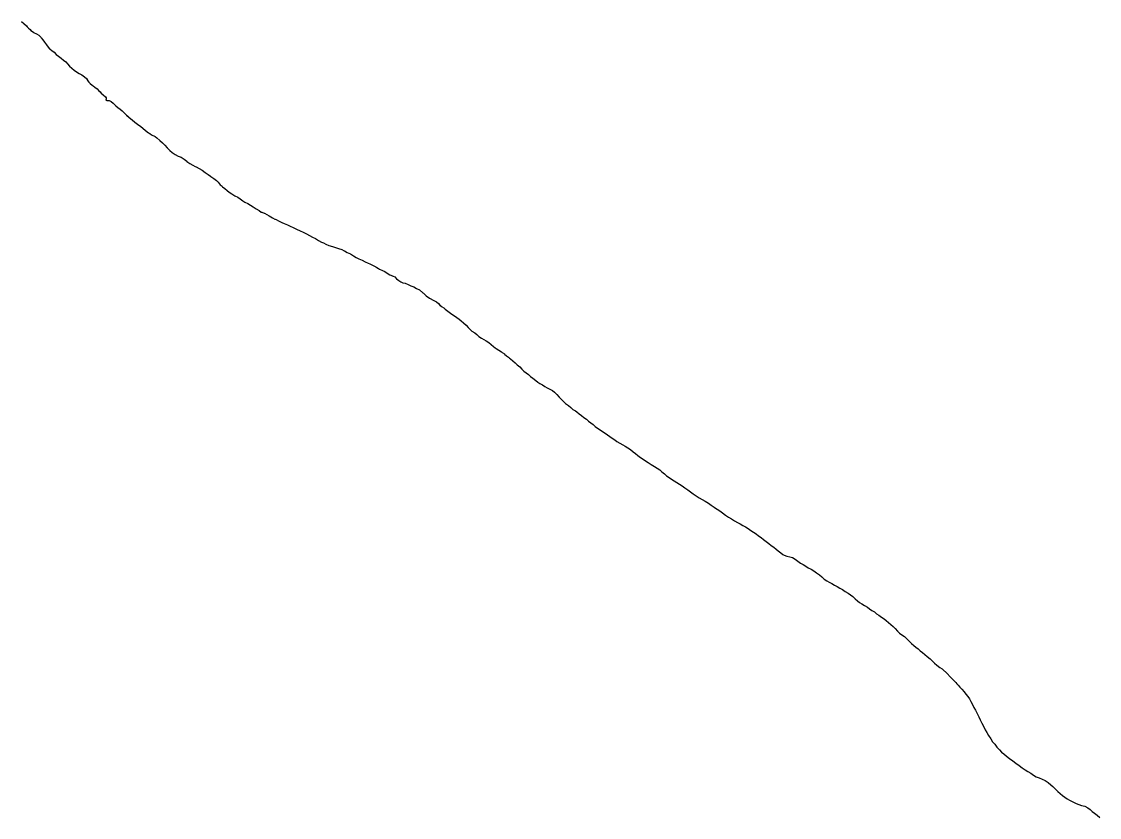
# Model space of a CAD drawing. Header units: inches. Extents: x 11258954 to 11313122, y 3645444 to 3695200.
# Drawn here: x 11289687 to 11293681, y 3682295 to 3685244 of the extents above; entities that cross this region are included whole.
import ezdxf

# ---------------------------------------------------------------- set-up
doc = ezdxf.new("R2010")
doc.units = ezdxf.units.IN
doc.header["$MEASUREMENT"] = 0
for name, color, linetype in [('SchoolBoardDistrict', 253, 'Continuous'), ('SchoolZone_Elementary', 251, 'Continuous'), ('SchoolZone_High', 63, 'Continuous'), ('SchoolZone_Middle', 154, 'Continuous')]:
    doc.layers.add(name, color=color, linetype=linetype)

msp = doc.modelspace()

# ---------------------------------------------------------------- linework, layer by layer
at = {"layer": 'SchoolBoardDistrict'}
msp.add_lwpolyline([(11289687, 3685244.25), (11289696, 3685236.75), (11289705, 3685228.5), (11289708, 3685225.25), (11289713, 3685220), (11289719, 3685214.5), (11289720.5, 3685212.875), (11289722, 3685211.25), (11289732, 3685204.5), (11289732, 3685204.445), (11289732, 3685204.305), (11289732, 3685204.25), (11289743, 3685199), (11289751, 3685194), (11289757, 3685188), (11289759, 3685186.25), (11289760, 3685184.5), (11289766, 3685176.25), (11289772, 3685167.75), (11289780, 3685157.75), (11289786, 3685149), (11289791, 3685143), (11289793, 3685141.75), (11289800, 3685137.25), (11289808, 3685131), (11289816, 3685122.75), (11289824, 3685116.5), (11289834, 3685109), (11289843, 3685101.5), (11289851, 3685094.5), (11289858, 3685087.5), (11289865, 3685079), (11289873, 3685071.5), (11289882, 3685064.5), (11289891, 3685057.75), (11289901, 3685051.5), (11289911, 3685046.25), (11289920, 3685040), (11289928, 3685033.5), (11289932, 3685027), (11289932, 3685026.945), (11289932, 3685026.305), (11289932, 3685026.25), (11289936, 3685019.25), (11289941, 3685014.25), (11289949, 3685008.5), (11289952, 3685005.75), (11289959, 3685000.5), (11289967, 3684994.75), (11289974, 3684987.5), (11289978, 3684983.25), (11289982, 3684979), (11289990, 3684972.25), (11289998, 3684965.25), (11290001, 3684961), (11290001, 3684960.945), (11290001, 3684956.305), (11290001, 3684956.25), (11290000.014, 3684952.799), (11290000, 3684952.75), (11290000.014, 3684952.744), (11290003, 3684951.5), (11290012, 3684951.25), (11290019, 3684948.25), (11290027, 3684942), (11290030, 3684938.5), (11290035, 3684933), (11290037, 3684931.5), (11290044, 3684925.5), (11290052, 3684919), (11290060, 3684913), (11290068, 3684906.25), (11290076, 3684897.75), (11290081, 3684893.5), (11290086, 3684889.25), (11290097, 3684880.25), (11290107, 3684871.5), (11290117, 3684863.75), (11290129, 3684855.75), (11290137, 3684849.5), (11290147, 3684840.5), (11290157, 3684832.25), (11290162, 3684829), (11290169, 3684825), (11290182, 3684818.75), (11290189, 3684812.75), (11290199, 3684803.25), (11290210, 3684794.5), (11290218, 3684786.5), (11290227, 3684776), (11290236, 3684766.75), (11290245, 3684758.75), (11290256, 3684752), (11290267, 3684745.75), (11290279, 3684741.25), (11290290, 3684734.25), (11290300, 3684726.5), (11290300, 3684726.445), (11290300, 3684726.055), (11290300, 3684726), (11290311, 3684718.75), (11290322, 3684712), (11290330, 3684707.75), (11290334, 3684706), (11290345, 3684699.75), (11290356, 3684693), (11290367, 3684685.5), (11290378, 3684678), (11290387, 3684671), (11290388, 3684670.25), (11290399, 3684662.25), (11290410, 3684655.25), (11290416, 3684649.25), (11290423, 3684639.75), (11290430, 3684634), (11290432, 3684632), (11290440, 3684625), (11290449, 3684618.75), (11290457, 3684612.25), (11290466, 3684605.5), (11290478, 3684598.5), (11290488, 3684593.25), (11290497, 3684587.75), (11290507, 3684579.75), (11290515, 3684574.5), (11290525, 3684569.5), (11290535, 3684564), (11290536, 3684563.5), (11290545, 3684557.5), (11290557, 3684550.5), (11290567, 3684543.75), (11290575, 3684538.5), (11290577, 3684537.75), (11290586, 3684534.25), (11290587, 3684533.75), (11290596, 3684529.25), (11290605, 3684524), (11290617, 3684517.5), (11290626, 3684512.25), (11290627, 3684511.75), (11290630, 3684510.25), (11290639, 3684506), (11290649, 3684501), (11290652, 3684499.25), (11290660, 3684495.75), (11290672, 3684490.75), (11290683, 3684485.75), (11290694, 3684481), (11290706, 3684475), (11290719, 3684468.25), (11290731, 3684463.25), (11290743, 3684458), (11290754, 3684452), (11290765, 3684445.75), (11290776, 3684440.5), (11290788, 3684433.5), (11290799, 3684426.75), (11290806, 3684424.25), (11290814, 3684419.25), (11290826, 3684414.5), (11290839, 3684411), (11290850, 3684407.5), (11290862, 3684403.5), (11290874, 3684399), (11290882, 3684395.25), (11290884, 3684394.25), (11290894, 3684388.5), (11290906, 3684383), (11290917, 3684376), (11290927, 3684369.75), (11290937, 3684364.75), (11290949, 3684359.75), (11290960, 3684354.25), (11290971, 3684349), (11290977, 3684346.25), (11290983, 3684343.75), (11290993, 3684339.25), (11291000, 3684334.75), (11291004, 3684332.75), (11291010, 3684329), (11291014, 3684326.25), (11291025, 3684321.25), (11291033, 3684318.5), (11291042, 3684312), (11291052, 3684305.25), (11291061, 3684302), (11291063, 3684301.25), (11291064, 3684301), (11291070, 3684297.75), (11291076, 3684291.25), (11291085, 3684285.25), (11291093, 3684279.5), (11291100, 3684276.25), (11291108, 3684274.75), (11291120, 3684269.5), (11291130, 3684265), (11291140, 3684260.75), (11291151, 3684254.75), (11291161, 3684249.5), (11291174, 3684239), (11291176, 3684237.5), (11291186, 3684227.75), (11291199, 3684219.25), (11291199, 3684219.195), (11291199, 3684219.055), (11291199, 3684219), (11291215, 3684210.75), (11291224, 3684205.75), (11291232, 3684199.25), (11291237.5, 3684193.875), (11291243, 3684188.5), (11291252, 3684183), (11291257, 3684178.25), (11291266, 3684171.5), (11291282, 3684160.5), (11291291, 3684153.5), (11291308, 3684141), (11291316, 3684134.75), (11291325, 3684127.25), (11291334, 3684119.25), (11291342, 3684110.75), (11291353, 3684100), (11291356, 3684097.5), (11291366, 3684090.75), (11291374, 3684084), (11291382, 3684077), (11291391, 3684071.5), (11291400, 3684066.25), (11291409, 3684060.75), (11291418, 3684054.5), (11291427, 3684047.25), (11291436, 3684040.25), (11291442, 3684035.75), (11291446, 3684032.75), (11291456, 3684026.5), (11291465, 3684020.25), (11291468, 3684018.25), (11291476, 3684012.5), (11291477, 3684011.75), (11291484, 3684005.75), (11291491, 3684000), (11291495.4935, 3683996.377), (11291499, 3683994.25), (11291508, 3683987.5), (11291516, 3683979.75), (11291524, 3683972), (11291533, 3683964.25), (11291541, 3683956.5), (11291548, 3683949.25), (11291557, 3683943), (11291565, 3683936.75), (11291573, 3683929.5), (11291581, 3683922.5), (11291592, 3683914.25), (11291600, 3683908.25), (11291608, 3683902.5), (11291617, 3683897.5), (11291626, 3683892), (11291635, 3683887.25), (11291645, 3683882), (11291654, 3683876.75), (11291662, 3683870.5), (11291670, 3683862), (11291679, 3683852.25), (11291686, 3683845), (11291695, 3683836), (11291703, 3683829.5), (11291714, 3683821), (11291722, 3683813.75), (11291730, 3683807.25), (11291739, 3683801.25), (11291744, 3683797.5), (11291753, 3683790.75), (11291762, 3683784), (11291771, 3683776.75), (11291780, 3683770.25), (11291788, 3683763.75), (11291796, 3683757), (11291805, 3683750.5), (11291813, 3683743.5), (11291821, 3683737), (11291831, 3683730.75), (11291840, 3683724.75), (11291849, 3683719.25), (11291858, 3683712.75), (11291867, 3683707), (11291876, 3683700.75), (11291885, 3683694.75), (11291893, 3683688), (11291904, 3683681.5), (11291915, 3683675.75), (11291924, 3683670.5), (11291933, 3683664.5), (11291943, 3683658), (11291953, 3683650.25), (11291962, 3683643.5), (11291971, 3683636.25), (11291980, 3683628.75), (11291990, 3683622.5), (11291999, 3683616.25), (11292009, 3683610.75), (11292020, 3683603.25), (11292032, 3683595.25), (11292042, 3683589), (11292052, 3683582.5), (11292060, 3683575.75), (11292069, 3683568.25), (11292077, 3683561), (11292087, 3683554.25), (11292095, 3683548), (11292105, 3683542.5), (11292115, 3683536.5), (11292125, 3683530.25), (11292135, 3683523.5), (11292145, 3683516.5), (11292156, 3683508.75), (11292166, 3683501.75), (11292176, 3683494.25), (11292187, 3683486.5), (11292198, 3683479.5), (11292209, 3683473), (11292220, 3683467), (11292232, 3683459), (11292242, 3683452), (11292253, 3683444.75), (11292258.5, 3683441), (11292264, 3683437.25), (11292274, 3683430.75), (11292284, 3683423.75), (11292295, 3683415.5), (11292307, 3683407.75), (11292318, 3683401.25), (11292329, 3683394.25), (11292340, 3683388), (11292350, 3683382.5), (11292359, 3683377.25), (11292369, 3683372), (11292379, 3683365.25), (11292389, 3683358.5), (11292399, 3683352.25), (11292409, 3683345.75), (11292418, 3683339), (11292427, 3683332), (11292436, 3683325.5), (11292446, 3683318), (11292456, 3683310.5), (11292465, 3683303.25), (11292474, 3683296.5), (11292483, 3683289), (11292491, 3683282.5), (11292500, 3683276), (11292508, 3683269.75), (11292513, 3683266.75), (11292523, 3683263.5), (11292534, 3683260.75), (11292544, 3683257.75), (11292554, 3683251.5), (11292563, 3683244.5), (11292573, 3683237.75), (11292583, 3683232.25), (11292593, 3683226.25), (11292602, 3683220.25), (11292613, 3683214.75), (11292623, 3683208.75), (11292633, 3683202), (11292643, 3683194.5), (11292652, 3683186.75), (11292661, 3683177.75), (11292671, 3683171.5), (11292680, 3683166.75), (11292689, 3683162.5), (11292689, 3683162.445), (11292689, 3683162.305), (11292689, 3683162.25), (11292699, 3683155.5), (11292709, 3683150.25), (11292719, 3683145), (11292729, 3683139.5), (11292739, 3683132.25), (11292750, 3683126.25), (11292759, 3683120.25), (11292767, 3683113.75), (11292776, 3683104.5), (11292784, 3683097.75), (11292792, 3683092), (11292801, 3683086.5), (11292810, 3683081), (11292821, 3683073.75), (11292829, 3683067.75), (11292838, 3683061.75), (11292847, 3683056.5), (11292855, 3683050), (11292864, 3683044), (11292873, 3683037.75), (11292883, 3683031.25), (11292891, 3683024.25), (11292899, 3683017.25), (11292908, 3683010), (11292916, 3683002.5), (11292924, 3682995), (11292933, 3682985.25), (11292940, 3682977.75), (11292949, 3682971.75), (11292958, 3682965.25), (11292966, 3682958.25), (11292975, 3682949.25), (11292985, 3682940), (11292993, 3682932.75), (11293001, 3682926.25), (11293009, 3682919.5), (11293017, 3682912.5), (11293025, 3682905.75), (11293034, 3682898.25), (11293043, 3682891.5), (11293053, 3682882.5), (11293061, 3682875.25), (11293070, 3682866.75), (11293078, 3682859), (11293089, 3682851.25), (11293097.4535, 3682845.555), (11293100.053, 3682843.3805), (11293114.953, 3682829.7215), (11293128.7475, 3682815.104), (11293135.4745, 3682808.369), (11293141.5405, 3682802.3525), (11293148.44, 3682795.122), (11293152.96, 3682789.927), (11293157.2655, 3682785.3205), (11293164, 3682777.75), (11293171, 3682770.25), (11293180, 3682760), (11293186, 3682752.25), (11293193, 3682743.75), (11293199, 3682734.25), (11293204, 3682724.75), (11293210, 3682713.75), (11293216, 3682703), (11293222, 3682692), (11293228, 3682680.25), (11293234, 3682668.25), (11293239, 3682656.25), (11293245, 3682644.5), (11293251, 3682633), (11293257, 3682620), (11293263, 3682610), (11293270, 3682598.75), (11293278, 3682586.25), (11293285, 3682575.5), (11293293, 3682566), (11293301, 3682556), (11293311, 3682545), (11293318, 3682537.25), (11293326, 3682530.5), (11293337, 3682521.75), (11293348, 3682513), (11293360, 3682504.5), (11293371, 3682496), (11293383, 3682487.25), (11293394, 3682479.25), (11293405, 3682471.5), (11293415, 3682465.25), (11293426, 3682458.5), (11293436, 3682451.75), (11293446, 3682446), (11293457, 3682441.25), (11293469, 3682436.75), (11293480, 3682431.5), (11293491, 3682424.25), (11293501, 3682416.25), (11293508, 3682409.75), (11293518, 3682400.25), (11293526, 3682391.75), (11293535, 3682384.25), (11293544, 3682376.75), (11293561, 3682364.25), (11293570, 3682359), (11293582, 3682352.25), (11293594, 3682347), (11293605, 3682343), (11293614, 3682339.75), (11293627, 3682336.25), (11293638, 3682330.75), (11293646, 3682324.25), (11293654, 3682317.5), (11293662, 3682311), (11293672, 3682303.25), (11293682, 3682295)], dxfattribs=at)
at = {"layer": 'SchoolZone_Elementary'}
msp.add_polyline3d([(11289687, 3685244.25, 0), (11289696, 3685236.75, 0), (11289705, 3685228.5, 0), (11289708, 3685225.25, 0), (11289713, 3685220, 0), (11289719, 3685214.5, 0), (11289722, 3685211.25, 0), (11289732, 3685204.5, 0), (11289732, 3685204.25, 0), (11289743, 3685199, 0), (11289751, 3685194, 0), (11289757, 3685188, 0), (11289759, 3685186.25, 0), (11289760, 3685184.5, 0), (11289766, 3685176.25, 0), (11289772, 3685167.75, 0), (11289780, 3685157.75, 0), (11289786, 3685149, 0), (11289791, 3685143, 0), (11289793, 3685141.75, 0), (11289800, 3685137.25, 0), (11289808, 3685131, 0), (11289816, 3685122.75, 0), (11289824, 3685116.5, 0), (11289834, 3685109, 0), (11289843, 3685101.5, 0), (11289851, 3685094.5, 0), (11289858, 3685087.5, 0), (11289865, 3685079, 0), (11289873, 3685071.5, 0), (11289882, 3685064.5, 0), (11289891, 3685057.75, 0), (11289901, 3685051.5, 0), (11289911, 3685046.25, 0), (11289920, 3685040, 0), (11289928, 3685033.5, 0), (11289932, 3685027, 0), (11289932, 3685026.25, 0), (11289936, 3685019.25, 0), (11289941, 3685014.25, 0), (11289949, 3685008.5, 0), (11289952, 3685005.75, 0), (11289959, 3685000.5, 0), (11289967, 3684994.75, 0), (11289974, 3684987.5, 0), (11289982, 3684979, 0), (11289990, 3684972.25, 0), (11289998, 3684965.25, 0), (11290001, 3684961, 0), (11290001, 3684956.25, 0), (11290000, 3684952.75, 0), (11290003, 3684951.5, 0), (11290012, 3684951.25, 0), (11290019, 3684948.25, 0), (11290027, 3684942, 0), (11290030, 3684938.5, 0), (11290035, 3684933, 0), (11290037, 3684931.5, 0), (11290044, 3684925.5, 0), (11290052, 3684919, 0), (11290060, 3684913, 0), (11290068, 3684906.25, 0), (11290076, 3684897.75, 0), (11290086, 3684889.25, 0), (11290097, 3684880.25, 0), (11290107, 3684871.5, 0), (11290117, 3684863.75, 0), (11290129, 3684855.75, 0), (11290137, 3684849.5, 0), (11290147, 3684840.5, 0), (11290157, 3684832.25, 0), (11290162, 3684829, 0), (11290169, 3684825, 0), (11290182, 3684818.75, 0), (11290189, 3684812.75, 0), (11290199, 3684803.25, 0), (11290210, 3684794.5, 0), (11290218, 3684786.5, 0), (11290227, 3684776, 0), (11290236, 3684766.75, 0), (11290245, 3684758.75, 0), (11290256, 3684752, 0), (11290267, 3684745.75, 0), (11290279, 3684741.25, 0), (11290290, 3684734.25, 0), (11290300, 3684726.5, 0), (11290300, 3684726, 0), (11290311, 3684718.75, 0), (11290322, 3684712, 0), (11290330, 3684707.75, 0), (11290334, 3684706, 0), (11290345, 3684699.75, 0), (11290356, 3684693, 0), (11290367, 3684685.5, 0), (11290378, 3684678, 0), (11290387, 3684671, 0), (11290388, 3684670.25, 0), (11290399, 3684662.25, 0), (11290410, 3684655.25, 0), (11290416, 3684649.25, 0), (11290423, 3684639.75, 0), (11290430, 3684634, 0), (11290432, 3684632, 0), (11290440, 3684625, 0), (11290449, 3684618.75, 0), (11290457, 3684612.25, 0), (11290466, 3684605.5, 0), (11290478, 3684598.5, 0), (11290488, 3684593.25, 0), (11290497, 3684587.75, 0), (11290507, 3684579.75, 0), (11290515, 3684574.5, 0), (11290525, 3684569.5, 0), (11290535, 3684564, 0), (11290536, 3684563.5, 0), (11290545, 3684557.5, 0), (11290557, 3684550.5, 0), (11290567, 3684543.75, 0), (11290575, 3684538.5, 0), (11290577, 3684537.75, 0), (11290586, 3684534.25, 0), (11290587, 3684533.75, 0), (11290596, 3684529.25, 0), (11290605, 3684524, 0), (11290617, 3684517.5, 0), (11290626, 3684512.25, 0), (11290627, 3684511.75, 0), (11290630, 3684510.25, 0), (11290639, 3684506, 0), (11290649, 3684501, 0), (11290652, 3684499.25, 0), (11290660, 3684495.75, 0), (11290672, 3684490.75, 0), (11290683, 3684485.75, 0), (11290694, 3684481, 0), (11290706, 3684475, 0), (11290719, 3684468.25, 0), (11290731, 3684463.25, 0), (11290743, 3684458, 0), (11290754, 3684452, 0), (11290765, 3684445.75, 0), (11290776, 3684440.5, 0), (11290788, 3684433.5, 0), (11290799, 3684426.75, 0), (11290806, 3684424.25, 0), (11290814, 3684419.25, 0), (11290826, 3684414.5, 0), (11290839, 3684411, 0), (11290850, 3684407.5, 0), (11290862, 3684403.5, 0), (11290874, 3684399, 0), (11290882, 3684395.25, 0), (11290884, 3684394.25, 0), (11290894, 3684388.5, 0), (11290906, 3684383, 0), (11290917, 3684376, 0), (11290927, 3684369.75, 0), (11290937, 3684364.75, 0), (11290949, 3684359.75, 0), (11290960, 3684354.25, 0), (11290971, 3684349, 0), (11290977, 3684346.25, 0), (11290983, 3684343.75, 0), (11290993, 3684339.25, 0), (11291000, 3684334.75, 0), (11291004, 3684332.75, 0), (11291010, 3684329, 0), (11291014, 3684326.25, 0), (11291025, 3684321.25, 0), (11291033, 3684318.5, 0), (11291042, 3684312, 0), (11291052, 3684305.25, 0), (11291061, 3684302, 0), (11291063, 3684301.25, 0), (11291064, 3684301, 0), (11291070, 3684297.75, 0), (11291076, 3684291.25, 0), (11291085, 3684285.25, 0), (11291093, 3684279.5, 0), (11291100, 3684276.25, 0), (11291108, 3684274.75, 0), (11291120, 3684269.5, 0), (11291130, 3684265, 0), (11291140, 3684260.75, 0), (11291151, 3684254.75, 0), (11291161, 3684249.5, 0), (11291174, 3684239, 0), (11291176, 3684237.5, 0), (11291186, 3684227.75, 0), (11291199, 3684219.25, 0), (11291199, 3684219, 0), (11291215, 3684210.75, 0), (11291224, 3684205.75, 0), (11291232, 3684199.25, 0), (11291243, 3684188.5, 0), (11291252, 3684183, 0), (11291257, 3684178.25, 0), (11291266, 3684171.5, 0), (11291282, 3684160.5, 0), (11291291, 3684153.5, 0), (11291308, 3684141, 0), (11291316, 3684134.75, 0), (11291325, 3684127.25, 0), (11291334, 3684119.25, 0), (11291342, 3684110.75, 0), (11291353, 3684100, 0), (11291356, 3684097.5, 0), (11291366, 3684090.75, 0), (11291374, 3684084, 0), (11291382, 3684077, 0), (11291391, 3684071.5, 0), (11291400, 3684066.25, 0), (11291409, 3684060.75, 0), (11291418, 3684054.5, 0), (11291427, 3684047.25, 0), (11291436, 3684040.25, 0), (11291442, 3684035.75, 0), (11291446, 3684032.75, 0), (11291456, 3684026.5, 0), (11291465, 3684020.25, 0), (11291468, 3684018.25, 0), (11291476, 3684012.5, 0), (11291477, 3684011.75, 0), (11291484, 3684005.75, 0), (11291491, 3684000, 0), (11291495.4935, 3683996.377, 0), (11291499, 3683994.25, 0), (11291508, 3683987.5, 0), (11291516, 3683979.75, 0), (11291524, 3683972, 0), (11291533, 3683964.25, 0), (11291541, 3683956.5, 0), (11291548, 3683949.25, 0), (11291557, 3683943, 0), (11291565, 3683936.75, 0), (11291573, 3683929.5, 0), (11291581, 3683922.5, 0), (11291592, 3683914.25, 0), (11291600, 3683908.25, 0), (11291608, 3683902.5, 0), (11291617, 3683897.5, 0), (11291626, 3683892, 0), (11291635, 3683887.25, 0), (11291645, 3683882, 0), (11291654, 3683876.75, 0), (11291662, 3683870.5, 0), (11291670, 3683862, 0), (11291679, 3683852.25, 0), (11291686, 3683845, 0), (11291695, 3683836, 0), (11291703, 3683829.5, 0), (11291714, 3683821, 0), (11291722, 3683813.75, 0), (11291730, 3683807.25, 0), (11291739, 3683801.25, 0), (11291744, 3683797.5, 0), (11291753, 3683790.75, 0), (11291762, 3683784, 0), (11291771, 3683776.75, 0), (11291780, 3683770.25, 0), (11291788, 3683763.75, 0), (11291796, 3683757, 0), (11291805, 3683750.5, 0), (11291813, 3683743.5, 0), (11291821, 3683737, 0), (11291831, 3683730.75, 0), (11291840, 3683724.75, 0), (11291849, 3683719.25, 0), (11291858, 3683712.75, 0), (11291867, 3683707, 0), (11291876, 3683700.75, 0), (11291885, 3683694.75, 0), (11291893, 3683688, 0), (11291904, 3683681.5, 0), (11291915, 3683675.75, 0), (11291924, 3683670.5, 0), (11291933, 3683664.5, 0), (11291943, 3683658, 0), (11291953, 3683650.25, 0), (11291962, 3683643.5, 0), (11291971, 3683636.25, 0), (11291980, 3683628.75, 0), (11291990, 3683622.5, 0), (11291999, 3683616.25, 0), (11292009, 3683610.75, 0), (11292020, 3683603.25, 0), (11292032, 3683595.25, 0), (11292042, 3683589, 0), (11292052, 3683582.5, 0), (11292060, 3683575.75, 0), (11292069, 3683568.25, 0), (11292077, 3683561, 0), (11292087, 3683554.25, 0), (11292095, 3683548, 0), (11292105, 3683542.5, 0), (11292115, 3683536.5, 0), (11292125, 3683530.25, 0), (11292135, 3683523.5, 0), (11292145, 3683516.5, 0), (11292156, 3683508.75, 0), (11292166, 3683501.75, 0), (11292176, 3683494.25, 0), (11292187, 3683486.5, 0), (11292198, 3683479.5, 0), (11292209, 3683473, 0), (11292220, 3683467, 0), (11292232, 3683459, 0), (11292242, 3683452, 0), (11292253, 3683444.75, 0), (11292264, 3683437.25, 0), (11292274, 3683430.75, 0), (11292284, 3683423.75, 0), (11292295, 3683415.5, 0), (11292307, 3683407.75, 0), (11292318, 3683401.25, 0), (11292329, 3683394.25, 0), (11292340, 3683388, 0), (11292350, 3683382.5, 0), (11292359, 3683377.25, 0), (11292369, 3683372, 0), (11292379, 3683365.25, 0), (11292389, 3683358.5, 0), (11292399, 3683352.25, 0), (11292409, 3683345.75, 0), (11292418, 3683339, 0), (11292427, 3683332, 0), (11292436, 3683325.5, 0), (11292446, 3683318, 0), (11292456, 3683310.5, 0), (11292465, 3683303.25, 0), (11292474, 3683296.5, 0), (11292483, 3683289, 0), (11292491, 3683282.5, 0), (11292500, 3683276, 0), (11292508, 3683269.75, 0), (11292513, 3683266.75, 0), (11292523, 3683263.5, 0), (11292534, 3683260.75, 0), (11292544, 3683257.75, 0), (11292554, 3683251.5, 0), (11292563, 3683244.5, 0), (11292573, 3683237.75, 0), (11292583, 3683232.25, 0), (11292593, 3683226.25, 0), (11292602, 3683220.25, 0), (11292613, 3683214.75, 0), (11292623, 3683208.75, 0), (11292633, 3683202, 0), (11292643, 3683194.5, 0), (11292652, 3683186.75, 0), (11292661, 3683177.75, 0), (11292671, 3683171.5, 0), (11292680, 3683166.75, 0), (11292689, 3683162.5, 0), (11292689, 3683162.25, 0), (11292699, 3683155.5, 0), (11292709, 3683150.25, 0), (11292719, 3683145, 0), (11292729, 3683139.5, 0), (11292739, 3683132.25, 0), (11292750, 3683126.25, 0), (11292759, 3683120.25, 0), (11292767, 3683113.75, 0), (11292776, 3683104.5, 0), (11292784, 3683097.75, 0), (11292792, 3683092, 0), (11292801, 3683086.5, 0), (11292810, 3683081, 0), (11292821, 3683073.75, 0), (11292829, 3683067.75, 0), (11292838, 3683061.75, 0), (11292847, 3683056.5, 0), (11292855, 3683050, 0), (11292864, 3683044, 0), (11292873, 3683037.75, 0), (11292883, 3683031.25, 0), (11292891, 3683024.25, 0), (11292899, 3683017.25, 0), (11292908, 3683010, 0), (11292916, 3683002.5, 0), (11292924, 3682995, 0), (11292933, 3682985.25, 0), (11292940, 3682977.75, 0), (11292949, 3682971.75, 0), (11292958, 3682965.25, 0), (11292966, 3682958.25, 0), (11292975, 3682949.25, 0), (11292985, 3682940, 0), (11292993, 3682932.75, 0), (11293001, 3682926.25, 0), (11293009, 3682919.5, 0), (11293017, 3682912.5, 0), (11293025, 3682905.75, 0), (11293034, 3682898.25, 0), (11293043, 3682891.5, 0), (11293053, 3682882.5, 0), (11293061, 3682875.25, 0), (11293070, 3682866.75, 0), (11293078, 3682859, 0), (11293089, 3682851.25, 0), (11293097.4535, 3682845.555, 0), (11293100.053, 3682843.3805, 0), (11293114.953, 3682829.7215, 0), (11293128.7475, 3682815.104, 0), (11293135.4745, 3682808.369, 0), (11293141.5405, 3682802.3525, 0), (11293148.44, 3682795.122, 0), (11293152.96, 3682789.927, 0), (11293157.2655, 3682785.3205, 0), (11293164, 3682777.75, 0), (11293171, 3682770.25, 0), (11293180, 3682760, 0), (11293186, 3682752.25, 0), (11293193, 3682743.75, 0), (11293199, 3682734.25, 0), (11293204, 3682724.75, 0), (11293210, 3682713.75, 0), (11293216, 3682703, 0), (11293222, 3682692, 0), (11293228, 3682680.25, 0), (11293234, 3682668.25, 0), (11293239, 3682656.25, 0), (11293245, 3682644.5, 0), (11293251, 3682633, 0), (11293257, 3682620, 0), (11293263, 3682610, 0), (11293270, 3682598.75, 0), (11293278, 3682586.25, 0), (11293285, 3682575.5, 0), (11293293, 3682566, 0), (11293301, 3682556, 0), (11293311, 3682545, 0), (11293318, 3682537.25, 0), (11293326, 3682530.5, 0), (11293337, 3682521.75, 0), (11293348, 3682513, 0), (11293360, 3682504.5, 0), (11293371, 3682496, 0), (11293383, 3682487.25, 0), (11293394, 3682479.25, 0), (11293405, 3682471.5, 0), (11293415, 3682465.25, 0), (11293426, 3682458.5, 0), (11293436, 3682451.75, 0), (11293446, 3682446, 0), (11293457, 3682441.25, 0), (11293469, 3682436.75, 0), (11293480, 3682431.5, 0), (11293491, 3682424.25, 0), (11293501, 3682416.25, 0), (11293508, 3682409.75, 0), (11293518, 3682400.25, 0), (11293526, 3682391.75, 0), (11293535, 3682384.25, 0), (11293544, 3682376.75, 0), (11293561, 3682364.25, 0), (11293570, 3682359, 0), (11293582, 3682352.25, 0), (11293594, 3682347, 0), (11293605, 3682343, 0), (11293614, 3682339.75, 0), (11293627, 3682336.25, 0), (11293638, 3682330.75, 0), (11293646, 3682324.25, 0), (11293654, 3682317.5, 0), (11293662, 3682311, 0), (11293672, 3682303.25, 0), (11293682, 3682295, 0)], dxfattribs=at)
at = {"layer": 'SchoolZone_High'}
msp.add_polyline3d([(11289687, 3685244.25, 0), (11289696, 3685236.75, 0), (11289705, 3685228.5, 0), (11289708, 3685225.25, 0), (11289713, 3685220, 0), (11289719, 3685214.5, 0), (11289722, 3685211.25, 0), (11289732, 3685204.5, 0), (11289732, 3685204.25, 0), (11289743, 3685199, 0), (11289751, 3685194, 0), (11289757, 3685188, 0), (11289759, 3685186.25, 0), (11289760, 3685184.5, 0), (11289766, 3685176.25, 0), (11289772, 3685167.75, 0), (11289780, 3685157.75, 0), (11289786, 3685149, 0), (11289791, 3685143, 0), (11289793, 3685141.75, 0), (11289800, 3685137.25, 0), (11289808, 3685131, 0), (11289816, 3685122.75, 0), (11289824, 3685116.5, 0), (11289834, 3685109, 0), (11289843, 3685101.5, 0), (11289851, 3685094.5, 0), (11289858, 3685087.5, 0), (11289865, 3685079, 0), (11289873, 3685071.5, 0), (11289882, 3685064.5, 0), (11289891, 3685057.75, 0), (11289901, 3685051.5, 0), (11289911, 3685046.25, 0), (11289920, 3685040, 0), (11289928, 3685033.5, 0), (11289932, 3685027, 0), (11289932, 3685026.25, 0), (11289936, 3685019.25, 0), (11289941, 3685014.25, 0), (11289949, 3685008.5, 0), (11289952, 3685005.75, 0), (11289959, 3685000.5, 0), (11289967, 3684994.75, 0), (11289974, 3684987.5, 0), (11289982, 3684979, 0), (11289990, 3684972.25, 0), (11289998, 3684965.25, 0), (11290001, 3684961, 0), (11290001, 3684956.25, 0), (11290000, 3684952.75, 0), (11290003, 3684951.5, 0), (11290012, 3684951.25, 0), (11290019, 3684948.25, 0), (11290027, 3684942, 0), (11290030, 3684938.5, 0), (11290035, 3684933, 0), (11290037, 3684931.5, 0), (11290044, 3684925.5, 0), (11290052, 3684919, 0), (11290060, 3684913, 0), (11290068, 3684906.25, 0), (11290076, 3684897.75, 0), (11290086, 3684889.25, 0), (11290097, 3684880.25, 0), (11290107, 3684871.5, 0), (11290117, 3684863.75, 0), (11290129, 3684855.75, 0), (11290137, 3684849.5, 0), (11290147, 3684840.5, 0), (11290157, 3684832.25, 0), (11290162, 3684829, 0), (11290169, 3684825, 0), (11290182, 3684818.75, 0), (11290189, 3684812.75, 0), (11290199, 3684803.25, 0), (11290210, 3684794.5, 0), (11290218, 3684786.5, 0), (11290227, 3684776, 0), (11290236, 3684766.75, 0), (11290245, 3684758.75, 0), (11290256, 3684752, 0), (11290267, 3684745.75, 0), (11290279, 3684741.25, 0), (11290290, 3684734.25, 0), (11290300, 3684726.5, 0), (11290300, 3684726, 0), (11290311, 3684718.75, 0), (11290322, 3684712, 0), (11290330, 3684707.75, 0), (11290334, 3684706, 0), (11290345, 3684699.75, 0), (11290356, 3684693, 0), (11290367, 3684685.5, 0), (11290378, 3684678, 0), (11290387, 3684671, 0), (11290388, 3684670.25, 0), (11290399, 3684662.25, 0), (11290410, 3684655.25, 0), (11290416, 3684649.25, 0), (11290423, 3684639.75, 0), (11290430, 3684634, 0), (11290432, 3684632, 0), (11290440, 3684625, 0), (11290449, 3684618.75, 0), (11290457, 3684612.25, 0), (11290466, 3684605.5, 0), (11290478, 3684598.5, 0), (11290488, 3684593.25, 0), (11290497, 3684587.75, 0), (11290507, 3684579.75, 0), (11290515, 3684574.5, 0), (11290525, 3684569.5, 0), (11290535, 3684564, 0), (11290536, 3684563.5, 0), (11290545, 3684557.5, 0), (11290557, 3684550.5, 0), (11290567, 3684543.75, 0), (11290575, 3684538.5, 0), (11290577, 3684537.75, 0), (11290586, 3684534.25, 0), (11290587, 3684533.75, 0), (11290596, 3684529.25, 0), (11290605, 3684524, 0), (11290617, 3684517.5, 0), (11290626, 3684512.25, 0), (11290627, 3684511.75, 0), (11290630, 3684510.25, 0), (11290639, 3684506, 0), (11290649, 3684501, 0), (11290652, 3684499.25, 0), (11290660, 3684495.75, 0), (11290672, 3684490.75, 0), (11290683, 3684485.75, 0), (11290694, 3684481, 0), (11290706, 3684475, 0), (11290719, 3684468.25, 0), (11290731, 3684463.25, 0), (11290743, 3684458, 0), (11290754, 3684452, 0), (11290765, 3684445.75, 0), (11290776, 3684440.5, 0), (11290788, 3684433.5, 0), (11290799, 3684426.75, 0), (11290806, 3684424.25, 0), (11290814, 3684419.25, 0), (11290826, 3684414.5, 0), (11290839, 3684411, 0), (11290850, 3684407.5, 0), (11290862, 3684403.5, 0), (11290874, 3684399, 0), (11290882, 3684395.25, 0), (11290884, 3684394.25, 0), (11290894, 3684388.5, 0), (11290906, 3684383, 0), (11290917, 3684376, 0), (11290927, 3684369.75, 0), (11290937, 3684364.75, 0), (11290949, 3684359.75, 0), (11290960, 3684354.25, 0), (11290971, 3684349, 0), (11290977, 3684346.25, 0), (11290983, 3684343.75, 0), (11290993, 3684339.25, 0), (11291000, 3684334.75, 0), (11291004, 3684332.75, 0), (11291010, 3684329, 0), (11291014, 3684326.25, 0), (11291025, 3684321.25, 0), (11291033, 3684318.5, 0), (11291042, 3684312, 0), (11291052, 3684305.25, 0), (11291061, 3684302, 0), (11291063, 3684301.25, 0), (11291064, 3684301, 0), (11291070, 3684297.75, 0), (11291076, 3684291.25, 0), (11291085, 3684285.25, 0), (11291093, 3684279.5, 0), (11291100, 3684276.25, 0), (11291108, 3684274.75, 0), (11291120, 3684269.5, 0), (11291130, 3684265, 0), (11291140, 3684260.75, 0), (11291151, 3684254.75, 0), (11291161, 3684249.5, 0), (11291174, 3684239, 0), (11291176, 3684237.5, 0), (11291186, 3684227.75, 0), (11291199, 3684219.25, 0), (11291199, 3684219, 0), (11291215, 3684210.75, 0), (11291224, 3684205.75, 0), (11291232, 3684199.25, 0), (11291243, 3684188.5, 0), (11291252, 3684183, 0), (11291257, 3684178.25, 0), (11291266, 3684171.5, 0), (11291282, 3684160.5, 0), (11291291, 3684153.5, 0), (11291308, 3684141, 0), (11291316, 3684134.75, 0), (11291325, 3684127.25, 0), (11291334, 3684119.25, 0), (11291342, 3684110.75, 0), (11291353, 3684100, 0), (11291356, 3684097.5, 0), (11291366, 3684090.75, 0), (11291374, 3684084, 0), (11291382, 3684077, 0), (11291391, 3684071.5, 0), (11291400, 3684066.25, 0), (11291409, 3684060.75, 0), (11291418, 3684054.5, 0), (11291427, 3684047.25, 0), (11291436, 3684040.25, 0), (11291442, 3684035.75, 0), (11291446, 3684032.75, 0), (11291456, 3684026.5, 0), (11291465, 3684020.25, 0), (11291468, 3684018.25, 0), (11291476, 3684012.5, 0), (11291477, 3684011.75, 0), (11291484, 3684005.75, 0), (11291491, 3684000, 0), (11291495.4935, 3683996.377, 0), (11291499, 3683994.25, 0), (11291508, 3683987.5, 0), (11291516, 3683979.75, 0), (11291524, 3683972, 0), (11291533, 3683964.25, 0), (11291541, 3683956.5, 0), (11291548, 3683949.25, 0), (11291557, 3683943, 0), (11291565, 3683936.75, 0), (11291573, 3683929.5, 0), (11291581, 3683922.5, 0), (11291592, 3683914.25, 0), (11291600, 3683908.25, 0), (11291608, 3683902.5, 0), (11291617, 3683897.5, 0), (11291626, 3683892, 0), (11291635, 3683887.25, 0), (11291645, 3683882, 0), (11291654, 3683876.75, 0), (11291662, 3683870.5, 0), (11291670, 3683862, 0), (11291679, 3683852.25, 0), (11291686, 3683845, 0), (11291695, 3683836, 0), (11291703, 3683829.5, 0), (11291714, 3683821, 0), (11291722, 3683813.75, 0), (11291730, 3683807.25, 0), (11291739, 3683801.25, 0), (11291744, 3683797.5, 0), (11291753, 3683790.75, 0), (11291762, 3683784, 0), (11291771, 3683776.75, 0), (11291780, 3683770.25, 0), (11291788, 3683763.75, 0), (11291796, 3683757, 0), (11291805, 3683750.5, 0), (11291813, 3683743.5, 0), (11291821, 3683737, 0), (11291831, 3683730.75, 0), (11291840, 3683724.75, 0), (11291849, 3683719.25, 0), (11291858, 3683712.75, 0), (11291867, 3683707, 0), (11291876, 3683700.75, 0), (11291885, 3683694.75, 0), (11291893, 3683688, 0), (11291904, 3683681.5, 0), (11291915, 3683675.75, 0), (11291924, 3683670.5, 0), (11291933, 3683664.5, 0), (11291943, 3683658, 0), (11291953, 3683650.25, 0), (11291962, 3683643.5, 0), (11291971, 3683636.25, 0), (11291980, 3683628.75, 0), (11291990, 3683622.5, 0), (11291999, 3683616.25, 0), (11292009, 3683610.75, 0), (11292020, 3683603.25, 0), (11292032, 3683595.25, 0), (11292042, 3683589, 0), (11292052, 3683582.5, 0), (11292060, 3683575.75, 0), (11292069, 3683568.25, 0), (11292077, 3683561, 0), (11292087, 3683554.25, 0), (11292095, 3683548, 0), (11292105, 3683542.5, 0), (11292115, 3683536.5, 0), (11292125, 3683530.25, 0), (11292135, 3683523.5, 0), (11292145, 3683516.5, 0), (11292156, 3683508.75, 0), (11292166, 3683501.75, 0), (11292176, 3683494.25, 0), (11292187, 3683486.5, 0), (11292198, 3683479.5, 0), (11292209, 3683473, 0), (11292220, 3683467, 0), (11292232, 3683459, 0), (11292242, 3683452, 0), (11292253, 3683444.75, 0), (11292264, 3683437.25, 0), (11292274, 3683430.75, 0), (11292284, 3683423.75, 0), (11292295, 3683415.5, 0), (11292307, 3683407.75, 0), (11292318, 3683401.25, 0), (11292329, 3683394.25, 0), (11292340, 3683388, 0), (11292350, 3683382.5, 0), (11292359, 3683377.25, 0), (11292369, 3683372, 0), (11292379, 3683365.25, 0), (11292389, 3683358.5, 0), (11292399, 3683352.25, 0), (11292409, 3683345.75, 0), (11292418, 3683339, 0), (11292427, 3683332, 0), (11292436, 3683325.5, 0), (11292446, 3683318, 0), (11292456, 3683310.5, 0), (11292465, 3683303.25, 0), (11292474, 3683296.5, 0), (11292483, 3683289, 0), (11292491, 3683282.5, 0), (11292500, 3683276, 0), (11292508, 3683269.75, 0), (11292513, 3683266.75, 0), (11292523, 3683263.5, 0), (11292534, 3683260.75, 0), (11292544, 3683257.75, 0), (11292554, 3683251.5, 0), (11292563, 3683244.5, 0), (11292573, 3683237.75, 0), (11292583, 3683232.25, 0), (11292593, 3683226.25, 0), (11292602, 3683220.25, 0), (11292613, 3683214.75, 0), (11292623, 3683208.75, 0), (11292633, 3683202, 0), (11292643, 3683194.5, 0), (11292652, 3683186.75, 0), (11292661, 3683177.75, 0), (11292671, 3683171.5, 0), (11292680, 3683166.75, 0), (11292689, 3683162.5, 0), (11292689, 3683162.25, 0), (11292699, 3683155.5, 0), (11292709, 3683150.25, 0), (11292719, 3683145, 0), (11292729, 3683139.5, 0), (11292739, 3683132.25, 0), (11292750, 3683126.25, 0), (11292759, 3683120.25, 0), (11292767, 3683113.75, 0), (11292776, 3683104.5, 0), (11292784, 3683097.75, 0), (11292792, 3683092, 0), (11292801, 3683086.5, 0), (11292810, 3683081, 0), (11292821, 3683073.75, 0), (11292829, 3683067.75, 0), (11292838, 3683061.75, 0), (11292847, 3683056.5, 0), (11292855, 3683050, 0), (11292864, 3683044, 0), (11292873, 3683037.75, 0), (11292883, 3683031.25, 0), (11292891, 3683024.25, 0), (11292899, 3683017.25, 0), (11292908, 3683010, 0), (11292916, 3683002.5, 0), (11292924, 3682995, 0), (11292933, 3682985.25, 0), (11292940, 3682977.75, 0), (11292949, 3682971.75, 0), (11292958, 3682965.25, 0), (11292966, 3682958.25, 0), (11292975, 3682949.25, 0), (11292985, 3682940, 0), (11292993, 3682932.75, 0), (11293001, 3682926.25, 0), (11293009, 3682919.5, 0), (11293017, 3682912.5, 0), (11293025, 3682905.75, 0), (11293034, 3682898.25, 0), (11293043, 3682891.5, 0), (11293053, 3682882.5, 0), (11293061, 3682875.25, 0), (11293070, 3682866.75, 0), (11293078, 3682859, 0), (11293089, 3682851.25, 0), (11293097.4535, 3682845.555, 0), (11293100.053, 3682843.3805, 0), (11293114.953, 3682829.7215, 0), (11293128.7475, 3682815.104, 0), (11293135.4745, 3682808.369, 0), (11293141.5405, 3682802.3525, 0), (11293148.44, 3682795.122, 0), (11293152.96, 3682789.927, 0), (11293157.2655, 3682785.3205, 0), (11293164, 3682777.75, 0), (11293171, 3682770.25, 0), (11293180, 3682760, 0), (11293186, 3682752.25, 0), (11293193, 3682743.75, 0), (11293199, 3682734.25, 0), (11293204, 3682724.75, 0), (11293210, 3682713.75, 0), (11293216, 3682703, 0), (11293222, 3682692, 0), (11293228, 3682680.25, 0), (11293234, 3682668.25, 0), (11293239, 3682656.25, 0), (11293245, 3682644.5, 0), (11293251, 3682633, 0), (11293257, 3682620, 0), (11293263, 3682610, 0), (11293270, 3682598.75, 0), (11293278, 3682586.25, 0), (11293285, 3682575.5, 0), (11293293, 3682566, 0), (11293301, 3682556, 0), (11293311, 3682545, 0), (11293318, 3682537.25, 0), (11293326, 3682530.5, 0), (11293337, 3682521.75, 0), (11293348, 3682513, 0), (11293360, 3682504.5, 0), (11293371, 3682496, 0), (11293383, 3682487.25, 0), (11293394, 3682479.25, 0), (11293405, 3682471.5, 0), (11293415, 3682465.25, 0), (11293426, 3682458.5, 0), (11293436, 3682451.75, 0), (11293446, 3682446, 0), (11293457, 3682441.25, 0), (11293469, 3682436.75, 0), (11293480, 3682431.5, 0), (11293491, 3682424.25, 0), (11293501, 3682416.25, 0), (11293508, 3682409.75, 0), (11293518, 3682400.25, 0), (11293526, 3682391.75, 0), (11293535, 3682384.25, 0), (11293544, 3682376.75, 0), (11293561, 3682364.25, 0), (11293570, 3682359, 0), (11293582, 3682352.25, 0), (11293594, 3682347, 0), (11293605, 3682343, 0), (11293614, 3682339.75, 0), (11293627, 3682336.25, 0), (11293638, 3682330.75, 0), (11293646, 3682324.25, 0), (11293654, 3682317.5, 0), (11293662, 3682311, 0), (11293672, 3682303.25, 0), (11293682, 3682295, 0)], dxfattribs=at)
at = {"layer": 'SchoolZone_Middle'}
msp.add_polyline3d([(11289687, 3685244.25, 0), (11289696, 3685236.75, 0), (11289705, 3685228.5, 0), (11289708, 3685225.25, 0), (11289713, 3685220, 0), (11289719, 3685214.5, 0), (11289722, 3685211.25, 0), (11289732, 3685204.5, 0), (11289732, 3685204.25, 0), (11289743, 3685199, 0), (11289751, 3685194, 0), (11289757, 3685188, 0), (11289759, 3685186.25, 0), (11289760, 3685184.5, 0), (11289766, 3685176.25, 0), (11289772, 3685167.75, 0), (11289780, 3685157.75, 0), (11289786, 3685149, 0), (11289791, 3685143, 0), (11289793, 3685141.75, 0), (11289800, 3685137.25, 0), (11289808, 3685131, 0), (11289816, 3685122.75, 0), (11289824, 3685116.5, 0), (11289834, 3685109, 0), (11289843, 3685101.5, 0), (11289851, 3685094.5, 0), (11289858, 3685087.5, 0), (11289865, 3685079, 0), (11289873, 3685071.5, 0), (11289882, 3685064.5, 0), (11289891, 3685057.75, 0), (11289901, 3685051.5, 0), (11289911, 3685046.25, 0), (11289920, 3685040, 0), (11289928, 3685033.5, 0), (11289932, 3685027, 0), (11289932, 3685026.25, 0), (11289936, 3685019.25, 0), (11289941, 3685014.25, 0), (11289949, 3685008.5, 0), (11289952, 3685005.75, 0), (11289959, 3685000.5, 0), (11289967, 3684994.75, 0), (11289974, 3684987.5, 0), (11289982, 3684979, 0), (11289990, 3684972.25, 0), (11289998, 3684965.25, 0), (11290001, 3684961, 0), (11290001, 3684956.25, 0), (11290000, 3684952.75, 0), (11290003, 3684951.5, 0), (11290012, 3684951.25, 0), (11290019, 3684948.25, 0), (11290027, 3684942, 0), (11290030, 3684938.5, 0), (11290035, 3684933, 0), (11290037, 3684931.5, 0), (11290044, 3684925.5, 0), (11290052, 3684919, 0), (11290060, 3684913, 0), (11290068, 3684906.25, 0), (11290076, 3684897.75, 0), (11290086, 3684889.25, 0), (11290097, 3684880.25, 0), (11290107, 3684871.5, 0), (11290117, 3684863.75, 0), (11290129, 3684855.75, 0), (11290137, 3684849.5, 0), (11290147, 3684840.5, 0), (11290157, 3684832.25, 0), (11290162, 3684829, 0), (11290169, 3684825, 0), (11290182, 3684818.75, 0), (11290189, 3684812.75, 0), (11290199, 3684803.25, 0), (11290210, 3684794.5, 0), (11290218, 3684786.5, 0), (11290227, 3684776, 0), (11290236, 3684766.75, 0), (11290245, 3684758.75, 0), (11290256, 3684752, 0), (11290267, 3684745.75, 0), (11290279, 3684741.25, 0), (11290290, 3684734.25, 0), (11290300, 3684726.5, 0), (11290300, 3684726, 0), (11290311, 3684718.75, 0), (11290322, 3684712, 0), (11290330, 3684707.75, 0), (11290334, 3684706, 0), (11290345, 3684699.75, 0), (11290356, 3684693, 0), (11290367, 3684685.5, 0), (11290378, 3684678, 0), (11290387, 3684671, 0), (11290388, 3684670.25, 0), (11290399, 3684662.25, 0), (11290410, 3684655.25, 0), (11290416, 3684649.25, 0), (11290423, 3684639.75, 0), (11290430, 3684634, 0), (11290432, 3684632, 0), (11290440, 3684625, 0), (11290449, 3684618.75, 0), (11290457, 3684612.25, 0), (11290466, 3684605.5, 0), (11290478, 3684598.5, 0), (11290488, 3684593.25, 0), (11290497, 3684587.75, 0), (11290507, 3684579.75, 0), (11290515, 3684574.5, 0), (11290525, 3684569.5, 0), (11290535, 3684564, 0), (11290536, 3684563.5, 0), (11290545, 3684557.5, 0), (11290557, 3684550.5, 0), (11290567, 3684543.75, 0), (11290575, 3684538.5, 0), (11290577, 3684537.75, 0), (11290586, 3684534.25, 0), (11290587, 3684533.75, 0), (11290596, 3684529.25, 0), (11290605, 3684524, 0), (11290617, 3684517.5, 0), (11290626, 3684512.25, 0), (11290627, 3684511.75, 0), (11290630, 3684510.25, 0), (11290639, 3684506, 0), (11290649, 3684501, 0), (11290652, 3684499.25, 0), (11290660, 3684495.75, 0), (11290672, 3684490.75, 0), (11290683, 3684485.75, 0), (11290694, 3684481, 0), (11290706, 3684475, 0), (11290719, 3684468.25, 0), (11290731, 3684463.25, 0), (11290743, 3684458, 0), (11290754, 3684452, 0), (11290765, 3684445.75, 0), (11290776, 3684440.5, 0), (11290788, 3684433.5, 0), (11290799, 3684426.75, 0), (11290806, 3684424.25, 0), (11290814, 3684419.25, 0), (11290826, 3684414.5, 0), (11290839, 3684411, 0), (11290850, 3684407.5, 0), (11290862, 3684403.5, 0), (11290874, 3684399, 0), (11290882, 3684395.25, 0), (11290884, 3684394.25, 0), (11290894, 3684388.5, 0), (11290906, 3684383, 0), (11290917, 3684376, 0), (11290927, 3684369.75, 0), (11290937, 3684364.75, 0), (11290949, 3684359.75, 0), (11290960, 3684354.25, 0), (11290971, 3684349, 0), (11290977, 3684346.25, 0), (11290983, 3684343.75, 0), (11290993, 3684339.25, 0), (11291000, 3684334.75, 0), (11291004, 3684332.75, 0), (11291010, 3684329, 0), (11291014, 3684326.25, 0), (11291025, 3684321.25, 0), (11291033, 3684318.5, 0), (11291042, 3684312, 0), (11291052, 3684305.25, 0), (11291061, 3684302, 0), (11291063, 3684301.25, 0), (11291064, 3684301, 0), (11291070, 3684297.75, 0), (11291076, 3684291.25, 0), (11291085, 3684285.25, 0), (11291093, 3684279.5, 0), (11291100, 3684276.25, 0), (11291108, 3684274.75, 0), (11291120, 3684269.5, 0), (11291130, 3684265, 0), (11291140, 3684260.75, 0), (11291151, 3684254.75, 0), (11291161, 3684249.5, 0), (11291174, 3684239, 0), (11291176, 3684237.5, 0), (11291186, 3684227.75, 0), (11291199, 3684219.25, 0), (11291199, 3684219, 0), (11291215, 3684210.75, 0), (11291224, 3684205.75, 0), (11291232, 3684199.25, 0), (11291243, 3684188.5, 0), (11291252, 3684183, 0), (11291257, 3684178.25, 0), (11291266, 3684171.5, 0), (11291282, 3684160.5, 0), (11291291, 3684153.5, 0), (11291308, 3684141, 0), (11291316, 3684134.75, 0), (11291325, 3684127.25, 0), (11291334, 3684119.25, 0), (11291342, 3684110.75, 0), (11291353, 3684100, 0), (11291356, 3684097.5, 0), (11291366, 3684090.75, 0), (11291374, 3684084, 0), (11291382, 3684077, 0), (11291391, 3684071.5, 0), (11291400, 3684066.25, 0), (11291409, 3684060.75, 0), (11291418, 3684054.5, 0), (11291427, 3684047.25, 0), (11291436, 3684040.25, 0), (11291442, 3684035.75, 0), (11291446, 3684032.75, 0), (11291456, 3684026.5, 0), (11291465, 3684020.25, 0), (11291468, 3684018.25, 0), (11291476, 3684012.5, 0), (11291477, 3684011.75, 0), (11291484, 3684005.75, 0), (11291491, 3684000, 0), (11291495.4935, 3683996.377, 0), (11291499, 3683994.25, 0), (11291508, 3683987.5, 0), (11291516, 3683979.75, 0), (11291524, 3683972, 0), (11291533, 3683964.25, 0), (11291541, 3683956.5, 0), (11291548, 3683949.25, 0), (11291557, 3683943, 0), (11291565, 3683936.75, 0), (11291573, 3683929.5, 0), (11291581, 3683922.5, 0), (11291592, 3683914.25, 0), (11291600, 3683908.25, 0), (11291608, 3683902.5, 0), (11291617, 3683897.5, 0), (11291626, 3683892, 0), (11291635, 3683887.25, 0), (11291645, 3683882, 0), (11291654, 3683876.75, 0), (11291662, 3683870.5, 0), (11291670, 3683862, 0), (11291679, 3683852.25, 0), (11291686, 3683845, 0), (11291695, 3683836, 0), (11291703, 3683829.5, 0), (11291714, 3683821, 0), (11291722, 3683813.75, 0), (11291730, 3683807.25, 0), (11291739, 3683801.25, 0), (11291744, 3683797.5, 0), (11291753, 3683790.75, 0), (11291762, 3683784, 0), (11291771, 3683776.75, 0), (11291780, 3683770.25, 0), (11291788, 3683763.75, 0), (11291796, 3683757, 0), (11291805, 3683750.5, 0), (11291813, 3683743.5, 0), (11291821, 3683737, 0), (11291831, 3683730.75, 0), (11291840, 3683724.75, 0), (11291849, 3683719.25, 0), (11291858, 3683712.75, 0), (11291867, 3683707, 0), (11291876, 3683700.75, 0), (11291885, 3683694.75, 0), (11291893, 3683688, 0), (11291904, 3683681.5, 0), (11291915, 3683675.75, 0), (11291924, 3683670.5, 0), (11291933, 3683664.5, 0), (11291943, 3683658, 0), (11291953, 3683650.25, 0), (11291962, 3683643.5, 0), (11291971, 3683636.25, 0), (11291980, 3683628.75, 0), (11291990, 3683622.5, 0), (11291999, 3683616.25, 0), (11292009, 3683610.75, 0), (11292020, 3683603.25, 0), (11292032, 3683595.25, 0), (11292042, 3683589, 0), (11292052, 3683582.5, 0), (11292060, 3683575.75, 0), (11292069, 3683568.25, 0), (11292077, 3683561, 0), (11292087, 3683554.25, 0), (11292095, 3683548, 0), (11292105, 3683542.5, 0), (11292115, 3683536.5, 0), (11292125, 3683530.25, 0), (11292135, 3683523.5, 0), (11292145, 3683516.5, 0), (11292156, 3683508.75, 0), (11292166, 3683501.75, 0), (11292176, 3683494.25, 0), (11292187, 3683486.5, 0), (11292198, 3683479.5, 0), (11292209, 3683473, 0), (11292220, 3683467, 0), (11292232, 3683459, 0), (11292242, 3683452, 0), (11292253, 3683444.75, 0), (11292264, 3683437.25, 0), (11292274, 3683430.75, 0), (11292284, 3683423.75, 0), (11292295, 3683415.5, 0), (11292307, 3683407.75, 0), (11292318, 3683401.25, 0), (11292329, 3683394.25, 0), (11292340, 3683388, 0), (11292350, 3683382.5, 0), (11292359, 3683377.25, 0), (11292369, 3683372, 0), (11292379, 3683365.25, 0), (11292389, 3683358.5, 0), (11292399, 3683352.25, 0), (11292409, 3683345.75, 0), (11292418, 3683339, 0), (11292427, 3683332, 0), (11292436, 3683325.5, 0), (11292446, 3683318, 0), (11292456, 3683310.5, 0), (11292465, 3683303.25, 0), (11292474, 3683296.5, 0), (11292483, 3683289, 0), (11292491, 3683282.5, 0), (11292500, 3683276, 0), (11292508, 3683269.75, 0), (11292513, 3683266.75, 0), (11292523, 3683263.5, 0), (11292534, 3683260.75, 0), (11292544, 3683257.75, 0), (11292554, 3683251.5, 0), (11292563, 3683244.5, 0), (11292573, 3683237.75, 0), (11292583, 3683232.25, 0), (11292593, 3683226.25, 0), (11292602, 3683220.25, 0), (11292613, 3683214.75, 0), (11292623, 3683208.75, 0), (11292633, 3683202, 0), (11292643, 3683194.5, 0), (11292652, 3683186.75, 0), (11292661, 3683177.75, 0), (11292671, 3683171.5, 0), (11292680, 3683166.75, 0), (11292689, 3683162.5, 0), (11292689, 3683162.25, 0), (11292699, 3683155.5, 0), (11292709, 3683150.25, 0), (11292719, 3683145, 0), (11292729, 3683139.5, 0), (11292739, 3683132.25, 0), (11292750, 3683126.25, 0), (11292759, 3683120.25, 0), (11292767, 3683113.75, 0), (11292776, 3683104.5, 0), (11292784, 3683097.75, 0), (11292792, 3683092, 0), (11292801, 3683086.5, 0), (11292810, 3683081, 0), (11292821, 3683073.75, 0), (11292829, 3683067.75, 0), (11292838, 3683061.75, 0), (11292847, 3683056.5, 0), (11292855, 3683050, 0), (11292864, 3683044, 0), (11292873, 3683037.75, 0), (11292883, 3683031.25, 0), (11292891, 3683024.25, 0), (11292899, 3683017.25, 0), (11292908, 3683010, 0), (11292916, 3683002.5, 0), (11292924, 3682995, 0), (11292933, 3682985.25, 0), (11292940, 3682977.75, 0), (11292949, 3682971.75, 0), (11292958, 3682965.25, 0), (11292966, 3682958.25, 0), (11292975, 3682949.25, 0), (11292985, 3682940, 0), (11292993, 3682932.75, 0), (11293001, 3682926.25, 0), (11293009, 3682919.5, 0), (11293017, 3682912.5, 0), (11293025, 3682905.75, 0), (11293034, 3682898.25, 0), (11293043, 3682891.5, 0), (11293053, 3682882.5, 0), (11293061, 3682875.25, 0), (11293070, 3682866.75, 0), (11293078, 3682859, 0), (11293089, 3682851.25, 0), (11293097.4535, 3682845.555, 0), (11293100.053, 3682843.3805, 0), (11293114.953, 3682829.7215, 0), (11293128.7475, 3682815.104, 0), (11293135.4745, 3682808.369, 0), (11293141.5405, 3682802.3525, 0), (11293148.44, 3682795.122, 0), (11293152.96, 3682789.927, 0), (11293157.2655, 3682785.3205, 0), (11293164, 3682777.75, 0), (11293171, 3682770.25, 0), (11293180, 3682760, 0), (11293186, 3682752.25, 0), (11293193, 3682743.75, 0), (11293199, 3682734.25, 0), (11293204, 3682724.75, 0), (11293210, 3682713.75, 0), (11293216, 3682703, 0), (11293222, 3682692, 0), (11293228, 3682680.25, 0), (11293234, 3682668.25, 0), (11293239, 3682656.25, 0), (11293245, 3682644.5, 0), (11293251, 3682633, 0), (11293257, 3682620, 0), (11293263, 3682610, 0), (11293270, 3682598.75, 0), (11293278, 3682586.25, 0), (11293285, 3682575.5, 0), (11293293, 3682566, 0), (11293301, 3682556, 0), (11293311, 3682545, 0), (11293318, 3682537.25, 0), (11293326, 3682530.5, 0), (11293337, 3682521.75, 0), (11293348, 3682513, 0), (11293360, 3682504.5, 0), (11293371, 3682496, 0), (11293383, 3682487.25, 0), (11293394, 3682479.25, 0), (11293405, 3682471.5, 0), (11293415, 3682465.25, 0), (11293426, 3682458.5, 0), (11293436, 3682451.75, 0), (11293446, 3682446, 0), (11293457, 3682441.25, 0), (11293469, 3682436.75, 0), (11293480, 3682431.5, 0), (11293491, 3682424.25, 0), (11293501, 3682416.25, 0), (11293508, 3682409.75, 0), (11293518, 3682400.25, 0), (11293526, 3682391.75, 0), (11293535, 3682384.25, 0), (11293544, 3682376.75, 0), (11293561, 3682364.25, 0), (11293570, 3682359, 0), (11293582, 3682352.25, 0), (11293594, 3682347, 0), (11293605, 3682343, 0), (11293614, 3682339.75, 0), (11293627, 3682336.25, 0), (11293638, 3682330.75, 0), (11293646, 3682324.25, 0), (11293654, 3682317.5, 0), (11293662, 3682311, 0), (11293672, 3682303.25, 0), (11293682, 3682295, 0)], dxfattribs=at)

doc.saveas('drawing.dxf')
